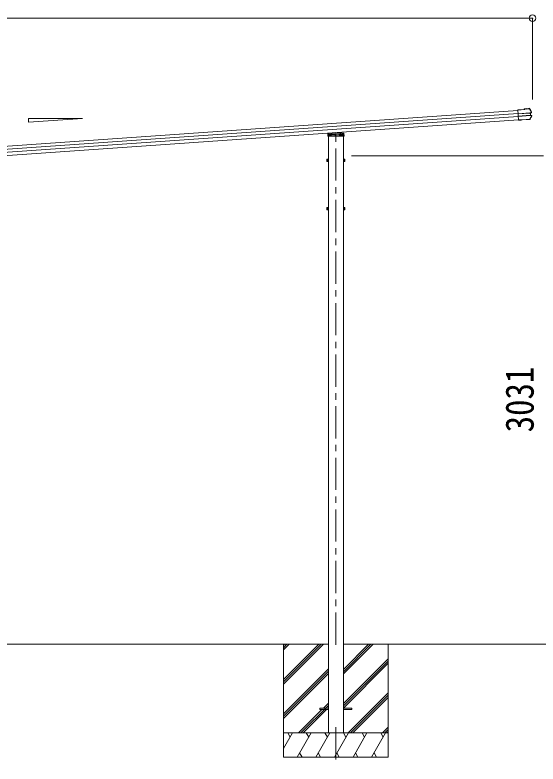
# Model space of a CAD drawing. Units: millimetres at full size, sheet at 1:40; details may follow other scales. Extents: x -11243 to 11243, y -7760 to 7760.
# Drawn here: x 4023 to 7268, y -4551 to 97 of the extents above; entities that cross this region are included whole.
import ezdxf
from ezdxf.enums import TextEntityAlignment as Align

# ---------------------------------------------------------------- set-up
doc = ezdxf.new("R2010")
doc.units = ezdxf.units.MM
doc.header["$LTSCALE"] = 40
doc.header["$PDMODE"] = 32
doc.header["$PDSIZE"] = 40
doc.linetypes.add('CHAIN1', pattern=[8, 5, -1, 1, -1])
doc.linetypes.add('DASHED1', pattern=[1.8, 1.2, -0.6])
for name, color, linetype, lineweight in [('0-0_0', 7, 'Continuous', 9), ('0-1_本体', 5, 'CHAIN1', 9), ('0-3_ELV2', 4, 'Continuous', 9), ('0-6_OTH_LINE', 6, 'Continuous', 9), ('0-7_SHAPE', 4, 'Continuous', 9)]:
    doc.layers.add(name, color=color, linetype=linetype, lineweight=lineweight)
doc.styles.add('ＭＳ ゴシック', font='')
doc.styles.get('ＭＳ ゴシック').set_extended_font_data('MS Gothic')

msp = doc.modelspace()

# ---------------------------------------------------------------- linework, layer by layer
at = {"layer": '0-0_0'}
for p, q in [((2760.66, -3807.74), (5967.66, -3807.74)), ((5689.16, -3807.74), (5689.16, -4507.74)), ((5689.16, -4026.72), (5908.14, -3807.74)), ((5689.16, -4040.86), (5922.28, -3807.74)), ((5689.16, -4055), (5936.43, -3807.74)), ((5689.16, -3842.87), (5724.29, -3807.74)), ((5689.16, -3828.73), (5710.15, -3807.74)), ((5689.16, -3814.58), (5696.01, -3807.74)), ((6060.66, -3991.87), (6244.79, -3807.74)), ((6060.66, -3977.73), (6230.65, -3807.74)), ((6060.66, -3963.58), (6216.51, -3807.74)), ((6060.66, -3807.74), (7044.41, -3807.74)), ((6339.16, -3807.74), (6339.16, -4507.74)), ((6060.66, -4175.71), (6339.16, -3897.22)), ((6060.66, -4189.86), (6339.16, -3911.36)), ((6061.42, -4203.24), (6339.16, -3925.5)), ((5689.16, -4238.85), (5967.66, -3960.35)), ((5689.16, -4252.99), (5967.66, -3974.49)), ((5689.16, -4267.13), (5967.66, -3988.63)), ((6090.77, -4357.74), (6339.16, -4109.35)), ((6104.91, -4357.74), (6339.16, -4123.49)), ((5936.9, -4203.24), (5967.66, -4172.48)), ((6119.05, -4357.74), (6339.16, -4137.63)), ((5782.4, -4357.74), (5927.9, -4212.24)), ((5796.54, -4357.74), (5967.66, -4186.62)), ((5810.69, -4357.74), (5956.19, -4212.24)), ((6302.9, -4357.74), (6339.16, -4321.48)), ((5689.16, -4357.74), (6339.16, -4357.74)), ((5689.16, -4454.99), (5745.31, -4357.74)), ((5730.31, -4383.72), (5715.31, -4357.74)), ((5774.18, -4507.74), (5860.78, -4357.74)), ((5845.78, -4383.72), (5830.78, -4357.74)), ((5889.65, -4507.74), (5976.25, -4357.74)), ((5961.25, -4383.72), (5946.25, -4357.74)), ((6005.12, -4507.74), (6091.72, -4357.74)), ((6076.72, -4383.72), (6061.72, -4357.74)), ((6120.59, -4507.74), (6207.19, -4357.74)), ((6192.19, -4383.72), (6177.19, -4357.74)), ((6236.06, -4507.74), (6322.66, -4357.74)), ((6292.66, -4357.74), (6307.66, -4383.72)), ((6317.04, -4357.74), (6339.16, -4335.62)), ((6331.19, -4357.74), (6339.16, -4349.76)), ((5689.16, -4507.74), (6339.16, -4507.74)), ((5789.18, -4481.76), (5804.17, -4507.74)), ((5904.65, -4481.76), (5919.65, -4507.74)), ((6020.12, -4481.76), (6035.12, -4507.74)), ((6135.59, -4481.76), (6150.59, -4507.74)), ((6251.06, -4481.76), (6266.06, -4507.74))]:
    msp.add_line(p, q, dxfattribs=at)
at = {"layer": '0-1_本体'}
for p, q in [((6014.16, -3810.24), (6014.16, -621.55)), ((6014.16, -4321.61), (6014.16, -4550.61))]:
    msp.add_line(p, q, dxfattribs=at)
at = {"layer": '0-3_ELV2'}
for p, q in [((7143.17, -494.46), (1570.77, -884.12)), ((7182.25, -488.54), (7142.95, -491.29)), ((7147.46, -555.73), (7142.95, -491.29)), ((7143.06, -492.79), (7183.86, -489.93)), ((7144.63, -515.24), (7217.53, -510.15)), ((7194.82, -483.25), (7181.95, -484.15)), ((7181.95, -484.15), (7182.25, -488.54)), ((7194.92, -484.75), (7183.55, -485.55)), ((7183.86, -489.93), (7183.55, -485.55)), ((7183.55, -485.55), (7184.13, -486.13)), ((7184.57, -490.56), (7183.86, -489.93)), ((7194.93, -484.78), (7193.63, -484.87)), ((7193.63, -484.87), (7193.76, -486.83)), ((7193.76, -486.83), (7210.72, -485.65)), ((7194.92, -484.75), (7194.82, -483.25)), ((7194.82, -483.25), (7195.02, -483.85)), ((7194.92, -484.75), (7194.93, -484.78)), ((7194.93, -484.78), (7194.96, -485.25)), ((7209.31, -484.24), (7194.96, -485.25)), ((7199.15, -484.95), (7199.25, -486.45)), ((7205.24, -486.03), (7205.13, -484.53)), ((7209.06, -482.87), (7209.18, -482.25)), ((7214.35, -481.88), (7209.18, -482.25)), ((7209.31, -484.24), (7209.28, -483.78)), ((7210.72, -485.65), (7210.58, -483.69)), ((7219.02, -510.04), (7219.94, -509.98)), ((7225.85, -508.39), (7219.94, -509.98)), ((7219.94, -509.98), (7221.08, -526.31)), ((7220.6, -511.17), (7221.52, -511.11)), ((7144.59, -514.77), (1572.19, -904.43)), ((7145.8, -532), (1573.39, -921.67)), ((7147.22, -552.31), (1574.81, -941.98)), ((7217.62, -511.38), (7144.71, -516.48)), ((7218.59, -525.25), (7145.68, -530.34)), ((7145.77, -531.58), (7218.68, -526.48)), ((7164.11, -553.06), (7147.35, -554.23)), ((7154.91, -554.81), (7147.43, -555.33)), ((7164.22, -554.56), (7147.46, -555.73)), ((7154.94, -555.21), (7154.83, -553.71)), ((7164.11, -553.06), (7164.28, -552.68)), ((7164.11, -553.06), (7164.22, -554.56)), ((7164.22, -554.56), (7164.39, -554.18)), ((7164.28, -552.68), (7170.27, -552.26)), ((7164.28, -552.68), (7164.39, -554.18)), ((7164.39, -554.18), (7170.37, -553.76)), ((7170.27, -552.26), (7170.5, -552.61)), ((7217.56, -549.32), (7170.5, -552.61)), ((7170.5, -552.61), (7170.6, -554.11)), ((7216.74, -550.89), (7170.6, -554.11)), ((7219.39, -511.37), (7219.9, -511.33)), ((7219.57, -526.36), (7219.8, -526.34)), ((7220.17, -526.37), (7221.08, -526.31)), ((7220.86, -524.97), (7220.34, -525.01)), ((7221.08, -526.31), (7227.12, -527.05)), ((7221.57, -525.04), (7222.49, -524.97)), ((5965.22, -644.17), (6014.16, -640.75)), ((5965.74, -635.66), (6014.16, -632.28)), ((6014.16, -632.28), (6062.58, -635.66)), ((6014.16, -640.75), (6063.1, -644.17)), ((6043.98, -629.74), (6044.26, -634.38)), ((6063.51, -636.6), (6064.61, -654.68)), ((5967.66, -4357.74), (5967.66, -654.68)), ((6060.66, -4357.74), (6060.66, -654.68)), ((5958.96, -797.98), (5959.54, -796.97)), ((5958.96, -797.98), (5958.96, -810.98)), ((5958.96, -810.98), (5959.54, -811.98)), ((5964.46, -796.97), (5959.54, -796.97)), ((5964.46, -800.72), (5959.54, -800.72)), ((5964.46, -808.23), (5959.54, -808.23)), ((5964.46, -811.98), (5959.54, -811.98)), ((5964.45, -804.78), (5966.06, -804.78)), ((5964.46, -796.77), (5964.46, -811.78)), ((5966.06, -797.23), (5964.46, -797.23)), ((5964.46, -803.78), (5966.06, -803.78)), ((5964.46, -811.33), (5966.06, -811.33)), ((6062.26, -797.23), (6063.86, -797.23)), ((6063.86, -803.78), (6062.26, -803.78)), ((6063.87, -804.78), (6062.26, -804.78)), ((6063.86, -811.33), (6062.26, -811.33)), ((6063.86, -796.77), (6063.86, -811.78)), ((6063.86, -796.77), (6068.78, -796.77)), ((6063.86, -800.52), (6068.78, -800.52)), ((6063.86, -808.03), (6068.78, -808.03)), ((6063.86, -811.78), (6068.78, -811.78)), ((6069.36, -797.78), (6068.78, -796.77)), ((6069.36, -810.78), (6068.78, -811.78)), ((6069.36, -797.78), (6069.36, -810.78)), ((5958.96, -1097.98), (5959.54, -1096.97)), ((5958.96, -1097.98), (5958.96, -1110.98)), ((5958.96, -1110.98), (5959.54, -1111.98)), ((5964.46, -1096.97), (5959.54, -1096.97)), ((5964.46, -1100.72), (5959.54, -1100.72)), ((5964.46, -1108.23), (5959.54, -1108.23)), ((5964.46, -1111.98), (5959.54, -1111.98)), ((5964.45, -1104.78), (5966.06, -1104.78)), ((5964.46, -1096.77), (5964.46, -1111.78)), ((5966.06, -1097.23), (5964.46, -1097.23)), ((5964.46, -1103.78), (5966.06, -1103.78)), ((5964.46, -1111.33), (5966.06, -1111.33)), ((6062.26, -1097.23), (6063.86, -1097.23)), ((6063.86, -1103.78), (6062.26, -1103.78)), ((6063.87, -1104.78), (6062.26, -1104.78)), ((6063.86, -1111.33), (6062.26, -1111.33)), ((6063.86, -1096.77), (6063.86, -1111.78)), ((6063.86, -1096.77), (6068.78, -1096.77)), ((6063.86, -1100.52), (6068.78, -1100.52)), ((6063.86, -1108.03), (6068.78, -1108.03)), ((6063.86, -1111.78), (6068.78, -1111.78)), ((6069.36, -1097.78), (6068.78, -1096.77)), ((6069.36, -1110.78), (6068.78, -1111.78)), ((6069.36, -1097.78), (6069.36, -1110.78)), ((5914.16, -4203.24), (5967.66, -4203.24)), ((6114.16, -4203.24), (6060.66, -4203.24))]:
    msp.add_line(p, q, dxfattribs=at)
at = {"layer": '0-3_ELV2', "linetype": 'DASHED1'}
for p, q in [((5965.29, -644.18), (6063.03, -644.18)), ((5967.77, -637.53), (5966.72, -654.68)), ((5967.19, -646.98), (5972.16, -646.98)), ((5967.24, -646.18), (6061.09, -646.18)), ((6014.16, -642.75), (5967.25, -646.03)), ((6014.16, -634.28), (5967.77, -637.53)), ((5970.96, -637.3), (5970.96, -650.94)), ((5972.16, -637.22), (5972.16, -652.68)), ((5973.66, -645.58), (5973.66, -652.68)), ((5976.76, -646.18), (5976.76, -652.68)), ((5976.89, -646.18), (5976.89, -652.68)), ((5977.16, -645.34), (5977.16, -652.68)), ((5980.16, -645.13), (5980.16, -652.68)), ((5983.4, -645.12), (5984.09, -633.93)), ((5986.1, -633.79), (5984.82, -654.68)), ((5988.16, -644.18), (5988.16, -646.18)), ((5992.66, -646.98), (5992.66, -644.25)), ((5994.16, -646.98), (5992.66, -646.98)), ((5994.16, -644.15), (5994.16, -646.98)), ((6060.56, -637.53), (6014.16, -634.28)), ((6061.08, -646.03), (6014.16, -642.75)), ((6034.16, -646.98), (6034.16, -644.15)), ((6034.16, -646.98), (6035.66, -646.98)), ((6035.66, -644.25), (6035.66, -646.98)), ((6040.16, -646.18), (6040.16, -644.18)), ((6041.98, -629.88), (6043.5, -654.68)), ((6044.26, -634.38), (6044.92, -645.12)), ((6048.16, -645.13), (6048.16, -652.68)), ((6051.16, -645.34), (6051.16, -652.68)), ((6051.43, -646.18), (6051.43, -652.68)), ((6051.56, -646.18), (6051.56, -652.68)), ((6054.66, -645.58), (6054.66, -652.68)), ((6056.16, -637.22), (6056.16, -652.68)), ((6056.16, -646.98), (6061.13, -646.98)), ((6057.36, -637.3), (6057.36, -650.94)), ((6061.61, -654.68), (6060.56, -637.53)), ((5970.96, -650.94), (5971.96, -652.68)), ((6056.36, -652.68), (5971.96, -652.68)), ((5977.16, -650.94), (5980.16, -650.94)), ((6048.16, -650.94), (6051.16, -650.94)), ((6056.36, -652.68), (6057.36, -650.94))]:
    msp.add_line(p, q, dxfattribs=at)
at = {"layer": '0-3_ELV2'}
for points in [[(7214.78, -483.36), (7209.29, -483.75), (7209.18, -482.25)], [(7210.58, -483.69), (7209.28, -483.78), (7209.29, -483.75)], [(7215.94, -484.01), (7221.45, -495.24), (7226.7, -506.61)], [(7226.24, -509.84), (7221.52, -511.11), (7222.49, -524.97), (7227.3, -525.56)], [(7170.27, -552.26), (7170.37, -553.76), (7170.6, -554.11)], [(7228.13, -528.92), (7222.96, -539.18), (7217.56, -549.32)], [(6064.61, -654.68), (5963.71, -654.68), (5964.82, -636.6)], [(5967.66, -795.78), (5966.06, -795.78), (5966.06, -812.78), (5967.66, -812.78)], [(6060.66, -795.78), (6062.26, -795.78), (6062.26, -812.78), (6060.66, -812.78)], [(5967.66, -1095.78), (5966.06, -1095.78), (5966.06, -1112.78), (5967.66, -1112.78)], [(6060.66, -1095.78), (6062.26, -1095.78), (6062.26, -1112.78), (6060.66, -1112.78)], [(5914.16, -4203.24), (5914.16, -4212.24), (5967.66, -4212.24)], [(6114.16, -4203.24), (6114.16, -4212.24), (6060.66, -4212.24)]]:
    msp.add_lwpolyline(points, dxfattribs=at)
for centre, radius, start, end in [((7214.58, -485.07), 3.19, 26.86597, 94.02466), ((7214.87, -484.56), 1.2, 26.89869, 94.02902), ((6769.59, -710.45), 502, 24.03393, 26.8619), ((7225.51, -507.14), 1.3, 285.12702, 24.10936), ((7225.51, -507.14), 2.8, 285, 24.03393), ((7216.52, -547.7), 3.19, 273.987, 331.41712), ((6778.52, -309.04), 502, 331.41438, 333.93986), ((7226.96, -528.34), 1.3, 333.87402, 82.86161), ((7226.96, -528.34), 2.8, 333.93986, 83), ((5965.29, -645.17), 1, 94, 176.5), ((5965.81, -636.66), 1, 94, 176.5), ((6062.51, -636.66), 1, 3.5, 86), ((6063.03, -645.17), 1, 3.5, 86), ((5962.28, -798.85), 3.32, 145.61575, 214.38425), ((5971.38, -804.48), 12.42, 162.41205, 197.58795), ((5962.28, -810.1), 3.32, 145.61575, 214.38425), ((6066.04, -798.65), 3.32, 325.61575, 34.38425), ((6056.94, -804.28), 12.42, 342.41205, 17.58795), ((6066.04, -809.9), 3.32, 325.61575, 34.38425), ((5962.28, -1098.85), 3.32, 145.61575, 214.38425), ((5971.38, -1104.48), 12.42, 162.41205, 197.58795), ((5962.28, -1110.1), 3.32, 145.61575, 214.38425), ((6066.04, -1098.65), 3.32, 325.61575, 34.38425), ((6056.94, -1104.28), 12.42, 342.41205, 17.58795), ((6066.04, -1109.9), 3.32, 325.61575, 34.38425)]:
    msp.add_arc(centre, radius, start, end, dxfattribs=at)
at = {"layer": '0-3_ELV2', "linetype": 'DASHED1'}
for centre, start, end in [((5965.29, -645.18), 90, 176.5), ((6063.03, -645.18), 3.5, 90)]:
    msp.add_arc(centre, 1, start, end, dxfattribs=at)
at = {"layer": '0-3_ELV2'}
for centre, major_axis, ratio, start_param, end_param in [((7184.21, -487.33), (-0.08, 1.2), 0.052408, 5.1044164, 6.2220988), ((7173.39, -679.31), (-34.91, 499.28), 0.052408, 5.0964197, 5.1044164), ((7195.24, -487.04), (-0.22, 3.19), 0.016053, 5.3122341, 6.2220988), ((7209.29, -486.05), (-0.22, 3.19), 0.016053, 0.0610865, 0.9709512), ((7217.55, -510.44), (1.5, 0.1), 0.19438, 0.8222243, 1.5707963), ((7217.55, -510.44), (1.48, 0.4), 0.014741, 0.0756738, 0.8193583), ((7217.66, -511.96), (2.95, 0.79), 0.014741, 0.0756738, 0.7041788), ((7217.66, -511.96), (2.99, 0.21), 0.19438, 0.9410649, 1.5707963), ((7218.55, -524.66), (2.99, 0.21), 0.19438, 4.712389, 5.3421204), ((7218.65, -526.19), (1.5, 0.1), 0.19438, 4.712389, 5.3570179), ((7218.65, -526.19), (1.52, -0.19), 0.014741, 5.567803, 6.2075115), ((7218.55, -524.66), (3.03, -0.37), 0.014741, 5.5790065, 6.2075115)]:
    msp.add_ellipse(centre, major_axis=major_axis, ratio=ratio, start_param=start_param, end_param=end_param, dxfattribs=at)
at = {"layer": '0-6_OTH_LINE'}
for p, q in [((7234.06, 77.35), (1456.06, 77.35)), ((7234.06, 77.35), (7234.06, -427.62)), ((7302.35, -776.98), (6110.66, -776.98)), ((7753.35, -3807.74), (7044.41, -3807.74))]:
    msp.add_line(p, q, dxfattribs=at)
msp.add_point((7234.06, 77.35), dxfattribs=at)
at = {"layer": '0-7_SHAPE'}
for p, q in [((4106.9, -544.28), (4442.9, -544.28)), ((4106.9, -567.77), (4106.9, -544.28)), ((4442.9, -544.28), (4106.9, -567.77))]:
    msp.add_line(p, q, dxfattribs=at)

# ---------------------------------------------------------------- texts
at = {"layer": '0-6_OTH_LINE', "color": 7, "style": 'ＭＳ ゴシック', "width": 0.85}
msp.add_text('3031', height=176, rotation=90, dxfattribs=at).set_placement((7294.35, -2492.36), align=Align.BOTTOM_LEFT)

doc.saveas('drawing.dxf')
